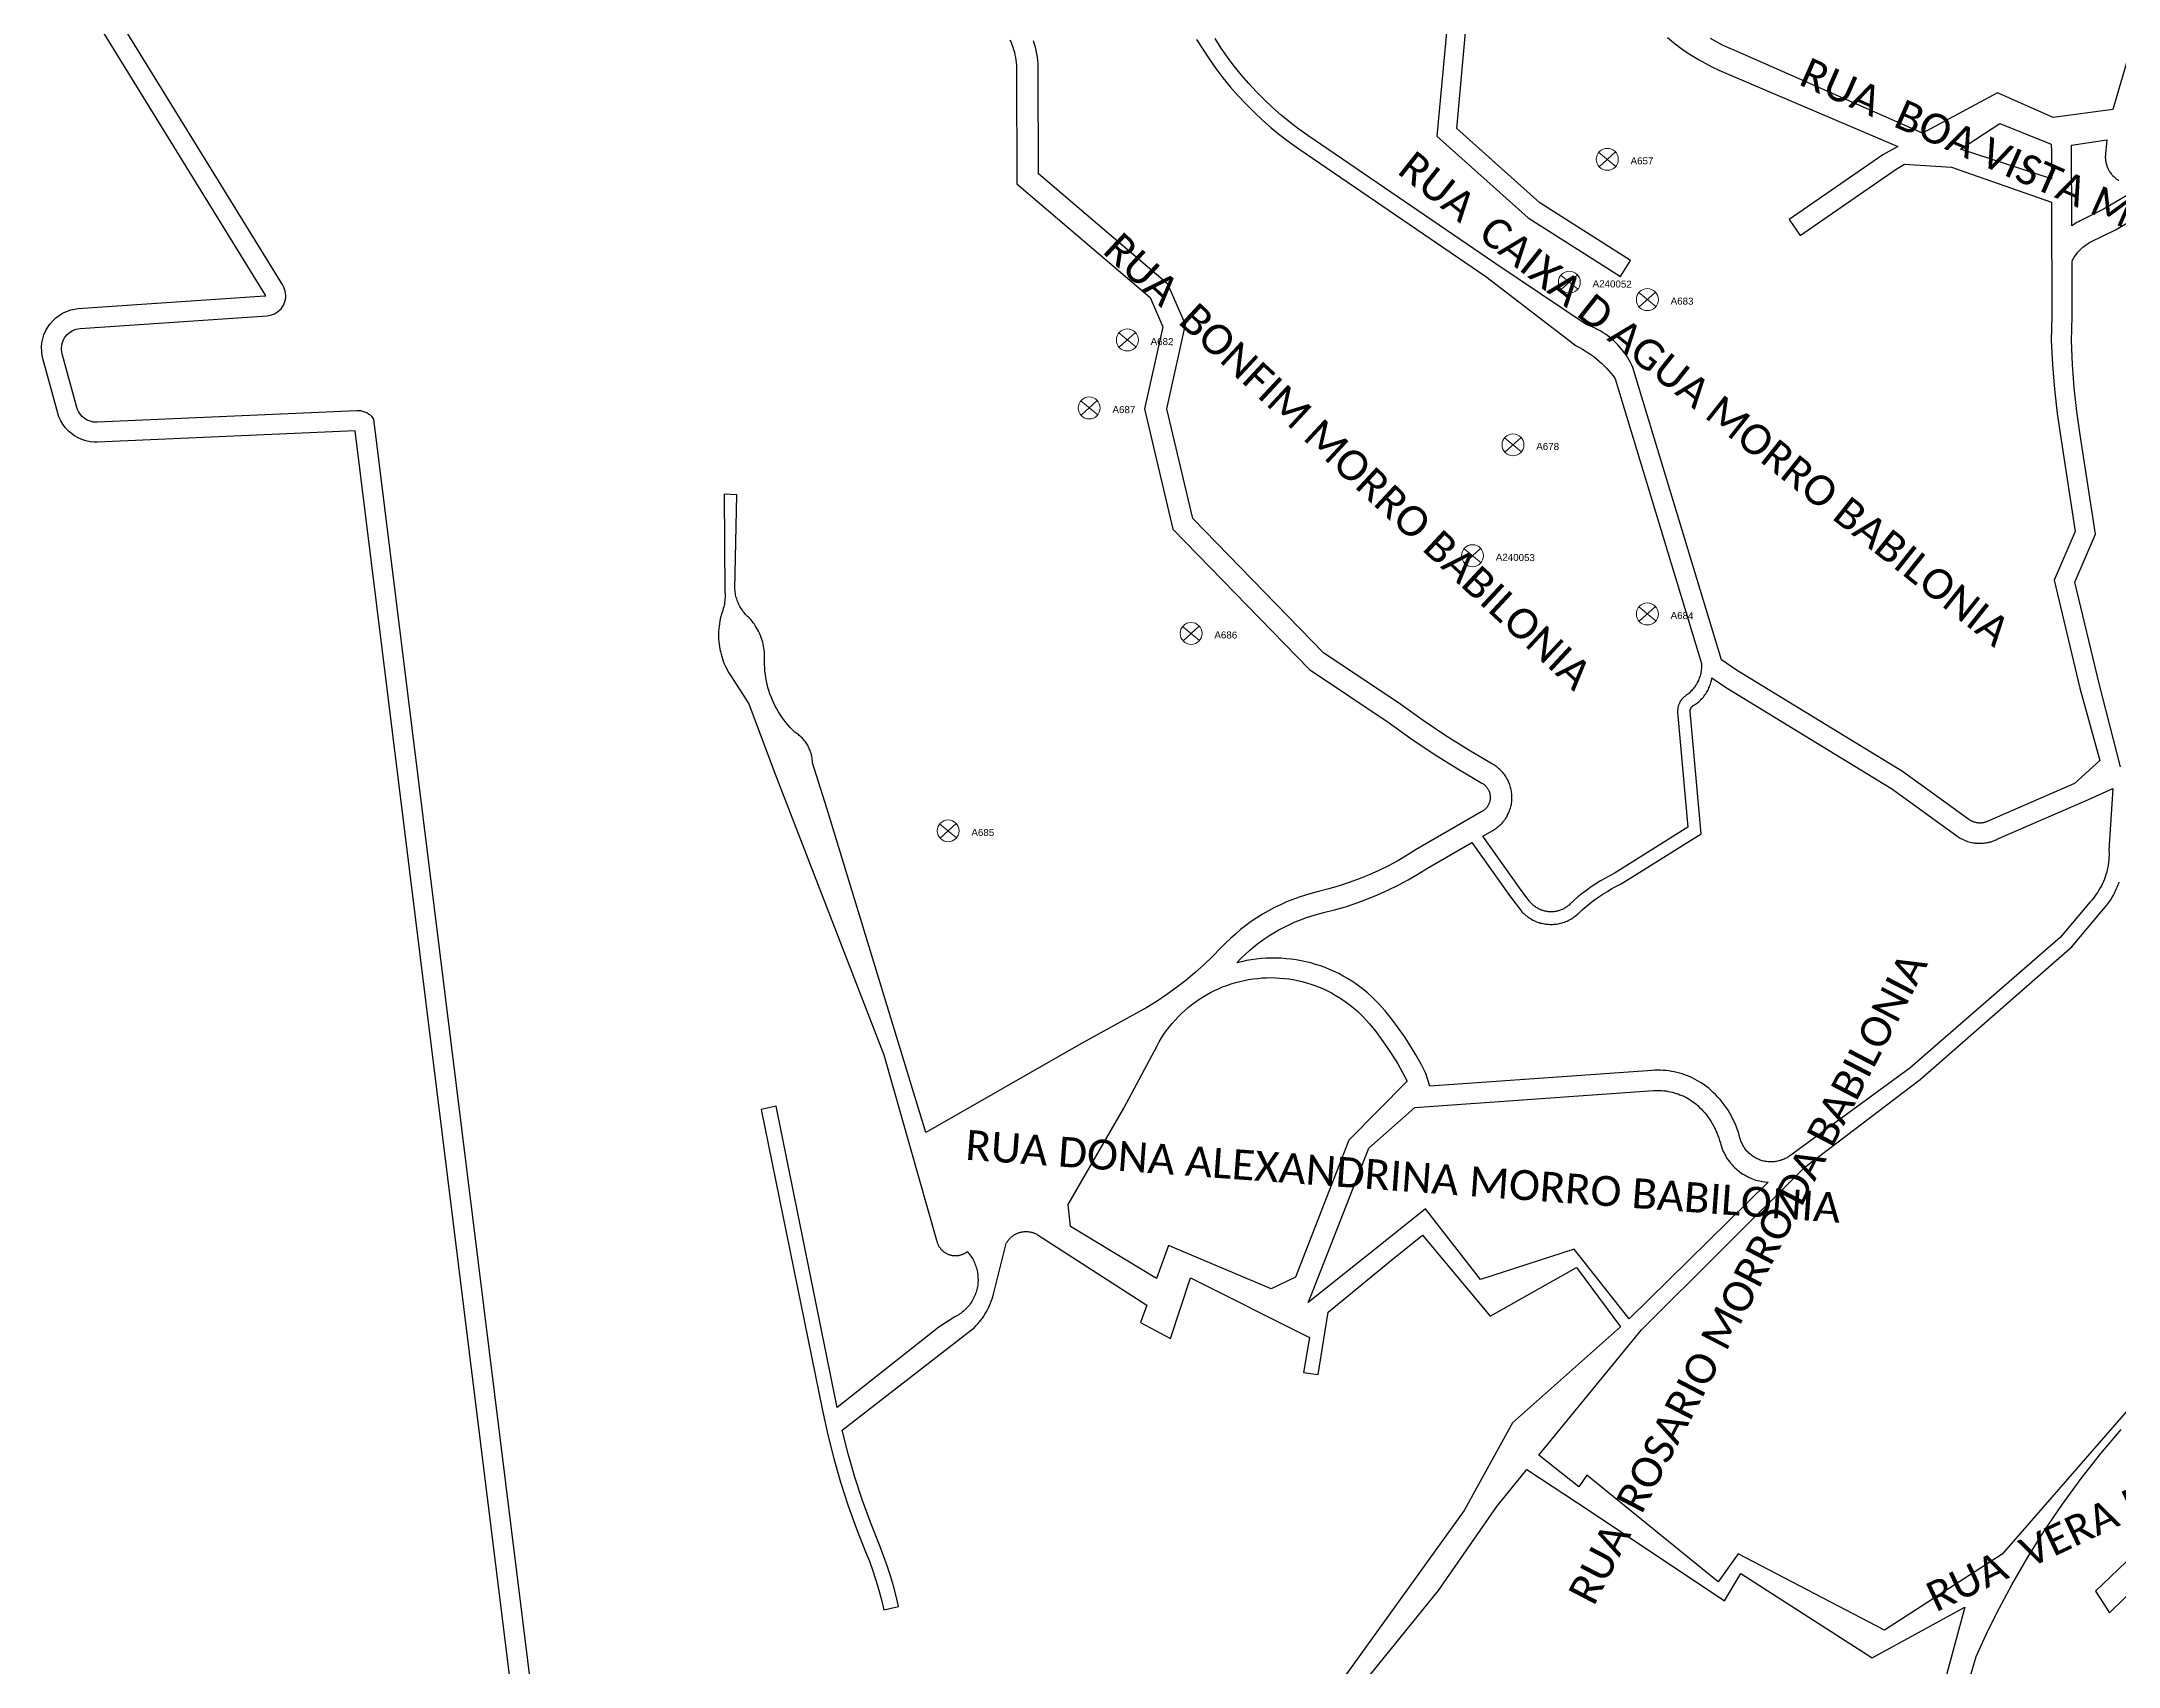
# Model space of a CAD drawing. Header units: millimetres. Extents: x 676447 to 689606, y 7455628 to 7463967.
# Drawn here: x 687349.7 to 687557.6, y 7459636 to 7459798.7 of the extents above; entities that cross this region are included whole.
import ezdxf

# ---------------------------------------------------------------- set-up
doc = ezdxf.new("R2010")
doc.units = ezdxf.units.MM
doc.header["$LTSCALE"] = 0.1
doc.header["$MEASUREMENT"] = 0
doc.linetypes.add('PHANTOM2', pattern=[1.25, 0.625, -0.125, 0.125, -0.125, 0.125, -0.125])
doc.layers.add('10.4-Postes', color=1, linetype='Continuous', lineweight=0)
for name, color, linetype in [('LEGENDAS_INFRAESTRUTURAS', 7, 'Continuous'), ('MUB_MEIOFIO', 7, 'Continuous'), ('MUB_QUADRAS', 7, 'Continuous'), ('MUB_SEGMENTO', 7, 'Continuous'), ('NOS_DE_INFRAESTRUTURA', 7, 'Continuous')]:
    doc.layers.add(name, color=color, linetype=linetype)
doc.styles.add('Legend', font='calibri.ttf')
doc.styles.get("Standard").update_dxf_attribs({"font": 'arial.ttf'})

# ---------------------------------------------------------------- blocks, each defined once
blk = doc.blocks.new('PTPT')
at = {"layer": '10.4-Postes', "color": 1, "linetype": 'PHANTOM2'}
for points in [[(-0.0000079, 0.0000104), (0.0000075, -0.000002)], [(0.000007, 0.0000109), (-0.0000074, -0.0000025)]]:
    blk.add_lwpolyline(points, dxfattribs=at)
at = {"layer": '10.4-Postes', "color": 1}
blk.add_circle((-0.0000002, 0.0000042), 0.00000987, dxfattribs=at)

msp = doc.modelspace()

# ---------------------------------------------------------------- linework, layer by layer
at = {"layer": 'MUB_MEIOFIO', "linetype": 'Continuous'}
msp.add_lwpolyline([(687409.43, 7459531.34), (687381.12, 7459759.72), (687355.33, 7459758.58), (687355, 7459758.58), (687354.6, 7459758.62), (687354.16, 7459758.71), (687353.77, 7459758.84), (687353.39, 7459759.01), (687353.02, 7459759.23), (687352.71, 7459759.45), (687352.4, 7459759.72), (687352.09, 7459760.05), (687351.86, 7459760.38), (687351.66, 7459760.71), (687351.46, 7459761.13), (687351.35, 7459761.5), (687349.86, 7459766.96), (687349.78, 7459767.3), (687349.74, 7459767.67), (687349.73, 7459768.08), (687349.77, 7459768.52), (687349.84, 7459768.93), (687349.97, 7459769.33), (687350.15, 7459769.75), (687350.35, 7459770.1), (687350.57, 7459770.41), (687350.85, 7459770.74), (687351.16, 7459771.03), (687351.49, 7459771.28), (687351.84, 7459771.49), (687352.22, 7459771.67), (687352.66, 7459771.83), (687353.05, 7459771.9), (687353.37, 7459771.95), (687372.09, 7459773.23), (687372.14, 7459773.24), (687372.16, 7459773.24), (687372.17, 7459773.24), (687372.16, 7459773.26), (687372.14, 7459773.3), (687350.51, 7459808.42)], dxfattribs=at)
at = {"layer": 'MUB_QUADRAS', "linetype": 'Continuous'}
for points in [[(687411.6, 7459530.1), (687382.99, 7459760.9), (687382.93, 7459760.98), (687382.79, 7459761.14), (687382.64, 7459761.28), (687382.47, 7459761.4), (687382.29, 7459761.51), (687382.1, 7459761.6), (687381.9, 7459761.66), (687381.7, 7459761.71), (687381.49, 7459761.73), (687381.28, 7459761.73), (687355.29, 7459760.58), (687355.1, 7459760.58), (687354.89, 7459760.6), (687354.69, 7459760.64), (687354.49, 7459760.71), (687354.3, 7459760.79), (687354.12, 7459760.9), (687353.95, 7459761.02), (687353.79, 7459761.16), (687353.65, 7459761.31), (687353.53, 7459761.48), (687353.42, 7459761.66), (687353.33, 7459761.85), (687353.27, 7459762.05), (687351.8, 7459767.44), (687351.76, 7459767.62), (687351.74, 7459767.82), (687351.73, 7459768.03), (687351.75, 7459768.24), (687351.79, 7459768.45), (687351.85, 7459768.65), (687351.93, 7459768.84), (687352.04, 7459769.02), (687352.16, 7459769.2), (687352.29, 7459769.35), (687352.45, 7459769.5), (687352.61, 7459769.62), (687352.79, 7459769.73), (687352.98, 7459769.82), (687353.18, 7459769.89), (687353.39, 7459769.93), (687353.59, 7459769.96), (687372.31, 7459771.24), (687372.44, 7459771.26), (687372.64, 7459771.29), (687372.84, 7459771.35), (687373.04, 7459771.44), (687373.22, 7459771.54), (687373.39, 7459771.65), (687373.55, 7459771.79), (687373.7, 7459771.94), (687373.82, 7459772.11), (687373.93, 7459772.29), (687374.02, 7459772.48), (687374.09, 7459772.67), (687374.14, 7459772.88), (687374.17, 7459773.09), (687374.17, 7459773.3), (687374.15, 7459773.5), (687374.12, 7459773.71), (687374.06, 7459773.91), (687373.98, 7459774.1), (687373.88, 7459774.29), (687352.19, 7459809.5)], [(687490.52, 7459801.38), (687489.4, 7459789.22), (687498.54, 7459781.03), (687507.77, 7459775.16), (687508.78, 7459776.76), (687499.69, 7459782.54), (687491.38, 7459789.99), (687492.37, 7459800.74)], [(687446.66, 7459798.87), (687446.77, 7459798.63), (687446.86, 7459798.38), (687446.95, 7459798.13), (687447.03, 7459797.88), (687447.1, 7459797.62), (687447.16, 7459797.36), (687447.21, 7459797.1), (687447.25, 7459796.84), (687447.28, 7459796.58), (687447.31, 7459796.31), (687447.32, 7459796.05), (687447.33, 7459795.78), (687447.35, 7459784.45), (687460.69, 7459773.07), (687461.95, 7459770.14), (687460.12, 7459761.91), (687462.97, 7459749.86), (687476.63, 7459735.83), (687484.53, 7459730.56), (687486.8, 7459728.92), (687489.12, 7459727.36), (687491.48, 7459725.87), (687493.9, 7459724.46), (687493.95, 7459724.43), (687493.99, 7459724.4), (687494.04, 7459724.37), (687494.09, 7459724.34), (687494.13, 7459724.3), (687494.18, 7459724.26), (687494.22, 7459724.23), (687494.26, 7459724.19), (687494.3, 7459724.15), (687494.34, 7459724.1), (687494.37, 7459724.06), (687494.41, 7459724.01), (687494.44, 7459723.97), (687494.47, 7459723.92), (687494.5, 7459723.87), (687494.53, 7459723.82), (687494.56, 7459723.77), (687494.58, 7459723.72), (687494.6, 7459723.67), (687494.63, 7459723.62), (687494.65, 7459723.57), (687494.66, 7459723.51), (687494.68, 7459723.46), (687494.69, 7459723.4), (687494.7, 7459723.35), (687494.71, 7459723.29), (687494.72, 7459723.23), (687494.73, 7459723.18), (687494.73, 7459723.12), (687494.74, 7459723.06), (687494.74, 7459723.01), (687494.73, 7459722.95), (687494.73, 7459722.89), (687494.73, 7459722.84), (687494.72, 7459722.78), (687494.71, 7459722.73), (687494.7, 7459722.67), (687494.68, 7459722.62), (687494.67, 7459722.56), (687494.65, 7459722.51), (687494.63, 7459722.45), (687494.61, 7459722.4), (687494.59, 7459722.35), (687494.56, 7459722.3), (687494.54, 7459722.25), (687494.51, 7459722.2), (687494.48, 7459722.15), (687494.45, 7459722.1), (687494.42, 7459722.05), (687494.38, 7459722.01), (687494.35, 7459721.97), (687494.31, 7459721.92), (687494.27, 7459721.88), (687494.23, 7459721.84), (687494.19, 7459721.8), (687494.15, 7459721.77), (687494.1, 7459721.73), (687494.06, 7459721.7), (687494.01, 7459721.66), (687493.96, 7459721.63), (687493.91, 7459721.6), (687487.32, 7459717.8), (687486.41, 7459717.23), (687485.49, 7459716.69), (687484.55, 7459716.18), (687483.6, 7459715.71), (687482.62, 7459715.27), (687481.63, 7459714.87), (687480.63, 7459714.5), (687479.62, 7459714.16), (687478.59, 7459713.87), (687477.56, 7459713.61), (687476.9, 7459713.44), (687476.25, 7459713.25), (687475.61, 7459713.04), (687474.98, 7459712.81), (687474.35, 7459712.56), (687473.74, 7459712.28), (687473.13, 7459711.99), (687472.54, 7459711.67), (687471.95, 7459711.33), (687471.38, 7459710.98), (687470.82, 7459710.6), (687470.28, 7459710.2), (687469.74, 7459709.79), (687469.23, 7459709.35), (687468.73, 7459708.9), (687468.24, 7459708.44), (687467.77, 7459707.95), (687466.94, 7459707.1), (687466.08, 7459706.27), (687465.19, 7459705.48), (687464.28, 7459704.71), (687463.33, 7459703.99), (687462.37, 7459703.29), (687461.38, 7459702.63), (687460.36, 7459702), (687459.33, 7459701.41), (687453.77, 7459698.37), (687438.23, 7459689.48), (687428.33, 7459721.93), (687426.9, 7459726.48), (687426.9, 7459726.61), (687426.89, 7459726.73), (687426.87, 7459726.86), (687426.86, 7459726.98), (687426.83, 7459727.11), (687426.81, 7459727.23), (687426.78, 7459727.35), (687426.74, 7459727.47), (687426.7, 7459727.59), (687426.66, 7459727.71), (687426.61, 7459727.83), (687426.56, 7459727.94), (687426.51, 7459728.06), (687426.45, 7459728.17), (687426.39, 7459728.28), (687426.32, 7459728.39), (687426.25, 7459728.49), (687426.18, 7459728.59), (687426.1, 7459728.69), (687426.02, 7459728.79), (687425.94, 7459728.89), (687425.85, 7459728.98), (687425.76, 7459729.07), (687425.67, 7459729.15), (687425.57, 7459729.23), (687425.48, 7459729.31), (687425.38, 7459729.39), (687425.27, 7459729.46), (687425.17, 7459729.53), (687424.93, 7459729.76), (687424.7, 7459730), (687424.47, 7459730.25), (687424.26, 7459730.5), (687424.05, 7459730.76), (687423.86, 7459731.03), (687423.67, 7459731.31), (687423.49, 7459731.59), (687423.33, 7459731.88), (687423.17, 7459732.17), (687423.02, 7459732.47), (687422.88, 7459732.77), (687422.76, 7459733.08), (687422.64, 7459733.39), (687422.54, 7459733.71), (687422.44, 7459734.02), (687422.36, 7459734.35), (687422.29, 7459734.67), (687422.23, 7459735), (687422.18, 7459735.33), (687422.14, 7459735.66), (687422.11, 7459735.99), (687422.1, 7459736.32), (687422.09, 7459736.65), (687422.1, 7459736.99), (687422.1, 7459737.18), (687422.09, 7459737.38), (687422.08, 7459737.58), (687422.06, 7459737.78), (687422.03, 7459737.97), (687422, 7459738.17), (687421.96, 7459738.36), (687421.91, 7459738.55), (687421.86, 7459738.74), (687421.79, 7459738.93), (687421.73, 7459739.12), (687421.65, 7459739.3), (687421.58, 7459739.48), (687421.49, 7459739.66), (687421.4, 7459739.84), (687421.3, 7459740.01), (687421.2, 7459740.18), (687421.09, 7459740.35), (687420.97, 7459740.51), (687420.85, 7459740.66), (687420.73, 7459740.82), (687420.6, 7459740.97), (687420.49, 7459741.06), (687420.39, 7459741.15), (687420.29, 7459741.25), (687420.2, 7459741.35), (687420.11, 7459741.45), (687420.02, 7459741.56), (687419.93, 7459741.67), (687419.85, 7459741.79), (687419.78, 7459741.9), (687419.7, 7459742.02), (687419.63, 7459742.14), (687419.57, 7459742.26), (687419.51, 7459742.39), (687419.45, 7459742.51), (687419.4, 7459742.64), (687419.35, 7459742.77), (687419.31, 7459742.91), (687419.27, 7459743.04), (687419.23, 7459743.17), (687419.2, 7459743.31), (687419.18, 7459743.45), (687419.16, 7459743.58), (687419.14, 7459743.72), (687419.13, 7459743.86), (687419.31, 7459753.32), (687418.05, 7459753.37), (687418.13, 7459743.54), (687418.14, 7459743.37), (687418.14, 7459743.21), (687418.14, 7459743.05), (687418.13, 7459742.89), (687418.12, 7459742.73), (687418.1, 7459742.57), (687418.08, 7459742.41), (687418.05, 7459742.25), (687418.01, 7459742.1), (687417.97, 7459741.94), (687417.93, 7459741.78), (687417.88, 7459741.63), (687417.8, 7459741.39), (687417.73, 7459741.14), (687417.67, 7459740.9), (687417.62, 7459740.65), (687417.58, 7459740.4), (687417.54, 7459740.15), (687417.52, 7459739.89), (687417.5, 7459739.64), (687417.49, 7459739.38), (687417.49, 7459739.13), (687417.5, 7459738.88), (687417.52, 7459738.62), (687417.54, 7459738.37), (687417.58, 7459738.12), (687417.62, 7459737.87), (687417.68, 7459737.62), (687417.74, 7459737.37), (687417.81, 7459737.13), (687417.89, 7459736.89), (687417.97, 7459736.65), (687418.07, 7459736.41), (687418.17, 7459736.18), (687418.28, 7459735.95), (687418.4, 7459735.72), (687418.53, 7459735.5), (687418.66, 7459735.29), (687420.54, 7459732.39), (687423.06, 7459725.63), (687434.03, 7459697.24), (687439.32, 7459678.7), (687439.33, 7459678.64), (687439.35, 7459678.57), (687439.37, 7459678.51), (687439.39, 7459678.45), (687439.41, 7459678.38), (687439.43, 7459678.32), (687439.46, 7459678.26), (687439.49, 7459678.2), (687439.52, 7459678.14), (687439.55, 7459678.08), (687439.59, 7459678.03), (687439.63, 7459677.97), (687439.66, 7459677.92), (687439.7, 7459677.86), (687439.75, 7459677.81), (687439.79, 7459677.76), (687439.84, 7459677.72), (687439.89, 7459677.67), (687439.93, 7459677.62), (687439.99, 7459677.58), (687440.04, 7459677.54), (687440.09, 7459677.5), (687440.15, 7459677.46), (687440.2, 7459677.43), (687440.26, 7459677.39), (687440.32, 7459677.36), (687440.38, 7459677.33), (687440.44, 7459677.31), (687440.5, 7459677.28), (687440.56, 7459677.26), (687440.63, 7459677.24), (687440.69, 7459677.22), (687440.75, 7459677.2), (687440.82, 7459677.19), (687440.88, 7459677.17), (687440.95, 7459677.16), (687441.02, 7459677.16), (687441.08, 7459677.15), (687441.15, 7459677.15), (687441.22, 7459677.15), (687441.28, 7459677.15), (687441.35, 7459677.15), (687441.42, 7459677.16), (687441.48, 7459677.17), (687441.55, 7459677.18), (687441.61, 7459677.19), (687441.68, 7459677.21), (687441.74, 7459677.23), (687441.8, 7459677.25), (687441.87, 7459677.27), (687441.93, 7459677.29), (687441.99, 7459677.32), (687442.05, 7459677.35), (687442.11, 7459677.38), (687442.17, 7459677.41), (687442.22, 7459677.45), (687442.28, 7459677.48), (687442.33, 7459677.52), (687442.39, 7459677.56), (687442.48, 7459677.45), (687442.57, 7459677.34), (687442.66, 7459677.22), (687442.75, 7459677.1), (687442.83, 7459676.98), (687442.9, 7459676.86), (687442.97, 7459676.73), (687443.04, 7459676.6), (687443.1, 7459676.47), (687443.16, 7459676.34), (687443.21, 7459676.2), (687443.26, 7459676.06), (687443.3, 7459675.93), (687443.34, 7459675.79), (687443.37, 7459675.64), (687443.4, 7459675.5), (687443.42, 7459675.36), (687443.44, 7459675.21), (687443.46, 7459675.07), (687443.46, 7459674.92), (687443.47, 7459674.78), (687443.47, 7459674.63), (687443.46, 7459674.49), (687443.45, 7459674.34), (687443.43, 7459674.2), (687443.41, 7459674.05), (687443.38, 7459673.91), (687443.35, 7459673.77), (687443.31, 7459673.63), (687443.27, 7459673.49), (687443.22, 7459673.35), (687443.17, 7459673.22), (687443.12, 7459673.08), (687443.05, 7459672.95), (687442.99, 7459672.82), (687442.92, 7459672.69), (687442.85, 7459672.57), (687442.77, 7459672.45), (687442.68, 7459672.33), (687442.6, 7459672.21), (687442.51, 7459672.1), (687442.41, 7459671.99), (687442.31, 7459671.88), (687442.21, 7459671.78), (687442.1, 7459671.68), (687442, 7459671.58), (687441.88, 7459671.49), (687441.77, 7459671.4), (687441.65, 7459671.32), (687441.53, 7459671.24), (687441.4, 7459671.16), (687441.28, 7459671.09), (687441.15, 7459671.02), (687439.53, 7459669.99), (687429.38, 7459661.94), (687423.25, 7459692.1), (687421.76, 7459691.79), (687427.89, 7459661.64), (687428.42, 7459659.23), (687429.03, 7459656.84), (687429.71, 7459654.47), (687430.47, 7459652.12), (687431.3, 7459649.8), (687432.21, 7459647.5), (687432.59, 7459646.56), (687432.93, 7459645.61), (687433.25, 7459644.65), (687433.54, 7459643.68), (687433.79, 7459642.7), (687434.02, 7459641.71), (687435.51, 7459642.03), (687435.27, 7459643.06), (687435, 7459644.09), (687434.7, 7459645.1), (687434.37, 7459646.11), (687434.01, 7459647.1), (687433.62, 7459648.09), (687432.72, 7459650.36), (687431.9, 7459652.65), (687431.15, 7459654.98), (687430.48, 7459657.32), (687429.88, 7459659.69), (687443.11, 7459669.97), (687443.28, 7459670.15), (687443.45, 7459670.33), (687443.6, 7459670.51), (687443.75, 7459670.7), (687443.9, 7459670.9), (687444.03, 7459671.1), (687444.16, 7459671.3), (687444.29, 7459671.51), (687444.4, 7459671.73), (687444.51, 7459671.94), (687444.61, 7459672.16), (687444.71, 7459672.38), (687444.79, 7459672.61), (687444.87, 7459672.84), (687444.94, 7459673.07), (687445.01, 7459673.31), (687446.29, 7459678.38), (687446.33, 7459678.45), (687446.37, 7459678.51), (687446.41, 7459678.58), (687446.46, 7459678.64), (687446.5, 7459678.7), (687446.55, 7459678.76), (687446.6, 7459678.82), (687446.65, 7459678.88), (687446.71, 7459678.93), (687446.76, 7459678.98), (687446.82, 7459679.04), (687446.88, 7459679.08), (687446.94, 7459679.13), (687447, 7459679.18), (687447.07, 7459679.22), (687447.13, 7459679.26), (687447.2, 7459679.3), (687447.27, 7459679.33), (687447.34, 7459679.37), (687447.41, 7459679.4), (687447.48, 7459679.42), (687447.55, 7459679.45), (687447.62, 7459679.47), (687447.7, 7459679.49), (687447.77, 7459679.51), (687447.85, 7459679.53), (687447.93, 7459679.54), (687448, 7459679.55), (687448.08, 7459679.56), (687448.15, 7459679.56), (687448.23, 7459679.57), (687448.31, 7459679.57), (687448.39, 7459679.56), (687448.46, 7459679.56), (687448.54, 7459679.55), (687448.62, 7459679.54), (687448.69, 7459679.53), (687448.77, 7459679.51), (687448.84, 7459679.49), (687448.92, 7459679.47), (687448.99, 7459679.45), (687449.06, 7459679.42), (687449.13, 7459679.39), (687449.2, 7459679.36), (687449.27, 7459679.33), (687449.34, 7459679.29), (687449.41, 7459679.25), (687449.47, 7459679.21), (687460.35, 7459672.18), (687459.73, 7459670.46), (687462.72, 7459668.87), (687464.74, 7459674.92), (687476.64, 7459668.96), (687476.06, 7459665.44), (687477.5, 7459665.26), (687478.5, 7459671.49), (687484.87, 7459676.74), (687487.94, 7459679.19), (687494.74, 7459671.1), (687503.38, 7459675.97), (687507.76, 7459670.04), (687496.97, 7459660.43), (687492.11, 7459651.65), (687477.99, 7459631.97)], [(687465.35, 7459798.91), (687465.96, 7459797.92), (687466.6, 7459796.95), (687467.27, 7459796), (687467.97, 7459795.07), (687468.71, 7459794.17), (687469.47, 7459793.29), (687470.26, 7459792.44), (687471.09, 7459791.62), (687471.93, 7459790.82), (687472.81, 7459790.06), (687473.71, 7459789.32), (687474.64, 7459788.62), (687475.59, 7459787.95), (687494.29, 7459775.17), (687503.35, 7459768.22), (687503.66, 7459768.06), (687503.96, 7459767.9), (687504.25, 7459767.73), (687504.54, 7459767.54), (687504.82, 7459767.35), (687505.1, 7459767.15), (687505.37, 7459766.93), (687505.63, 7459766.71), (687505.88, 7459766.48), (687506.13, 7459766.24), (687506.37, 7459766), (687506.6, 7459765.74), (687506.82, 7459765.48), (687507.03, 7459765.21), (687507.23, 7459764.93), (687515.88, 7459736.43), (687515.88, 7459736.31), (687515.89, 7459736.18), (687515.88, 7459736.06), (687515.87, 7459735.94), (687515.86, 7459735.81), (687515.85, 7459735.69), (687515.83, 7459735.56), (687515.8, 7459735.44), (687515.77, 7459735.32), (687515.74, 7459735.2), (687515.7, 7459735.08), (687515.66, 7459734.96), (687515.62, 7459734.85), (687515.57, 7459734.73), (687515.52, 7459734.62), (687515.46, 7459734.51), (687515.4, 7459734.4), (687515.33, 7459734.29), (687515.27, 7459734.19), (687515.2, 7459734.08), (687515.12, 7459733.98), (687515.04, 7459733.89), (687514.96, 7459733.79), (687514.88, 7459733.7), (687514.79, 7459733.61), (687514.7, 7459733.53), (687514.61, 7459733.44), (687514.51, 7459733.36), (687514.41, 7459733.29), (687514.36, 7459733.25), (687514.3, 7459733.21), (687514.25, 7459733.17), (687514.2, 7459733.13), (687514.15, 7459733.09), (687514.1, 7459733.05), (687514.05, 7459733), (687514, 7459732.95), (687513.96, 7459732.9), (687513.91, 7459732.85), (687513.87, 7459732.8), (687513.83, 7459732.75), (687513.8, 7459732.69), (687513.76, 7459732.64), (687513.73, 7459732.58), (687513.7, 7459732.52), (687513.67, 7459732.46), (687513.64, 7459732.4), (687513.62, 7459732.34), (687513.59, 7459732.27), (687513.57, 7459732.21), (687513.55, 7459732.15), (687513.54, 7459732.08), (687513.52, 7459732.02), (687513.51, 7459731.95), (687513.5, 7459731.89), (687513.5, 7459731.82), (687513.49, 7459731.75), (687513.49, 7459731.69), (687513.49, 7459731.62), (687513.49, 7459731.56), (687514.52, 7459720.04), (687507.25, 7459715.47), (687506.75, 7459715.22), (687506.26, 7459714.95), (687505.78, 7459714.68), (687505.3, 7459714.38), (687504.84, 7459714.07), (687504.39, 7459713.75), (687503.95, 7459713.41), (687503.52, 7459713.06), (687503.1, 7459712.69), (687502.69, 7459712.32), (687502.62, 7459712.25), (687502.55, 7459712.19), (687502.48, 7459712.13), (687502.4, 7459712.08), (687502.33, 7459712.02), (687502.25, 7459711.97), (687502.17, 7459711.92), (687502.09, 7459711.88), (687502, 7459711.84), (687501.92, 7459711.8), (687501.83, 7459711.76), (687501.75, 7459711.73), (687501.66, 7459711.7), (687501.57, 7459711.67), (687501.48, 7459711.64), (687501.39, 7459711.62), (687501.29, 7459711.61), (687501.2, 7459711.59), (687501.11, 7459711.58), (687501.02, 7459711.57), (687500.92, 7459711.57), (687500.83, 7459711.56), (687500.74, 7459711.56), (687500.64, 7459711.57), (687500.55, 7459711.58), (687500.46, 7459711.59), (687500.37, 7459711.6), (687500.27, 7459711.62), (687500.18, 7459711.64), (687500.09, 7459711.66), (687500, 7459711.69), (687499.91, 7459711.72), (687499.83, 7459711.75), (687499.74, 7459711.79), (687499.66, 7459711.83), (687499.57, 7459711.87), (687499.49, 7459711.91), (687499.41, 7459711.96), (687499.33, 7459712.01), (687499.25, 7459712.06), (687499.18, 7459712.12), (687499.11, 7459712.18), (687499.03, 7459712.24), (687498.97, 7459712.3), (687498.9, 7459712.37), (687498.83, 7459712.43), (687498.77, 7459712.5), (687498.71, 7459712.57), (687498.66, 7459712.65), (687498.31, 7459713.11), (687497.66, 7459713.96), (687493.99, 7459719.14), (687495, 7459719.72), (687495.11, 7459719.79), (687495.22, 7459719.86), (687495.33, 7459719.93), (687495.44, 7459720.01), (687495.54, 7459720.1), (687495.64, 7459720.18), (687495.74, 7459720.27), (687495.83, 7459720.36), (687495.92, 7459720.46), (687496.01, 7459720.56), (687496.09, 7459720.66), (687496.17, 7459720.77), (687496.25, 7459720.87), (687496.32, 7459720.99), (687496.39, 7459721.1), (687496.45, 7459721.21), (687496.51, 7459721.33), (687496.57, 7459721.45), (687496.62, 7459721.57), (687496.67, 7459721.69), (687496.71, 7459721.82), (687496.75, 7459721.94), (687496.79, 7459722.07), (687496.82, 7459722.2), (687496.85, 7459722.33), (687496.87, 7459722.46), (687496.89, 7459722.59), (687496.9, 7459722.72), (687496.91, 7459722.85), (687496.91, 7459722.98), (687496.91, 7459723.11), (687496.91, 7459723.25), (687496.9, 7459723.38), (687496.88, 7459723.51), (687496.86, 7459723.64), (687496.84, 7459723.77), (687496.81, 7459723.9), (687496.78, 7459724.03), (687496.74, 7459724.15), (687496.7, 7459724.28), (687496.66, 7459724.4), (687496.61, 7459724.52), (687496.55, 7459724.64), (687496.49, 7459724.76), (687496.43, 7459724.88), (687496.37, 7459724.99), (687496.3, 7459725.11), (687496.22, 7459725.21), (687496.15, 7459725.32), (687496.06, 7459725.43), (687495.98, 7459725.53), (687495.89, 7459725.63), (687495.8, 7459725.72), (687495.71, 7459725.81), (687495.61, 7459725.9), (687495.51, 7459725.99), (687495.4, 7459726.07), (687495.3, 7459726.15), (687495.19, 7459726.22), (687495.08, 7459726.29), (687494.96, 7459726.36), (687492.6, 7459727.74), (687490.28, 7459729.2), (687488.01, 7459730.73), (687485.79, 7459732.34), (687478.03, 7459737.51), (687464.95, 7459750.95), (687462.35, 7459761.93), (687464.22, 7459770.36), (687462.48, 7459774.4), (687449.53, 7459785.45), (687449.5, 7459795.79), (687449.5, 7459796.12), (687449.48, 7459796.46), (687449.45, 7459796.79), (687449.41, 7459797.13), (687449.36, 7459797.46), (687449.29, 7459797.79), (687449.22, 7459798.11), (687449.13, 7459798.44), (687449.03, 7459798.76)], [(687550.92, 7459782.61), (687550.92, 7459782.61), (687550.95, 7459771.17), (687550.88, 7459768.79), (687551.02, 7459766.34), (687551.22, 7459763.9), (687551.5, 7459761.46), (687551.84, 7459759.03), (687553.28, 7459749.65), (687551.17, 7459744.76), (687553.76, 7459733.96), (687555.76, 7459726.73), (687553.21, 7459724.42), (687544.7, 7459720.72), (687544.65, 7459720.69), (687544.59, 7459720.66), (687544.53, 7459720.63), (687544.47, 7459720.61), (687544.41, 7459720.58), (687544.35, 7459720.56), (687544.29, 7459720.54), (687544.23, 7459720.52), (687544.17, 7459720.51), (687544.11, 7459720.49), (687544.04, 7459720.48), (687543.98, 7459720.47), (687543.92, 7459720.47), (687543.85, 7459720.46), (687543.79, 7459720.46), (687543.72, 7459720.46), (687543.66, 7459720.46), (687543.6, 7459720.47), (687543.53, 7459720.47), (687543.47, 7459720.48), (687543.4, 7459720.49), (687543.34, 7459720.5), (687543.28, 7459720.52), (687543.22, 7459720.53), (687543.16, 7459720.55), (687543.1, 7459720.58), (687543.04, 7459720.6), (687542.98, 7459720.62), (687542.92, 7459720.65), (687542.86, 7459720.68), (687542.81, 7459720.71), (687542.75, 7459720.74), (687542.7, 7459720.78), (687542.64, 7459720.82), (687535.99, 7459725.62), (687519.39, 7459735.77), (687517.89, 7459736.81), (687509.01, 7459766.05), (687508.9, 7459766.3), (687508.78, 7459766.55), (687508.65, 7459766.78), (687508.51, 7459767.02), (687508.36, 7459767.25), (687508.21, 7459767.47), (687508.05, 7459767.69), (687507.88, 7459767.91), (687507.7, 7459768.11), (687507.52, 7459768.32), (687507.33, 7459768.51), (687507.13, 7459768.7), (687506.93, 7459768.88), (687506.72, 7459769.05), (687506.5, 7459769.22), (687506.28, 7459769.38), (687506.05, 7459769.53), (687505.82, 7459769.68), (687505.59, 7459769.81), (687505.35, 7459769.94), (687505.1, 7459770.06), (687504.85, 7459770.17), (687504.6, 7459770.27), (687504.34, 7459770.36), (687495.19, 7459776.5), (687476.49, 7459789.28), (687475.57, 7459789.93), (687474.68, 7459790.61), (687473.8, 7459791.33), (687472.95, 7459792.07), (687472.13, 7459792.85), (687471.34, 7459793.65), (687470.57, 7459794.48), (687469.83, 7459795.33), (687469.12, 7459796.21), (687468.45, 7459797.11), (687467.8, 7459798.04), (687467.19, 7459798.99)], [(687512.48, 7459799.08), (687513.07, 7459798.6), (687513.67, 7459798.14), (687514.29, 7459797.7), (687514.93, 7459797.28), (687515.58, 7459796.88), (687516.24, 7459796.51), (687516.92, 7459796.15), (687517.61, 7459795.83), (687518.31, 7459795.52), (687535.55, 7459788.18), (687534.02, 7459787.35), (687524.67, 7459780.88), (687525.77, 7459779.26), (687535.36, 7459785.9), (687536.21, 7459786.41), (687540.92, 7459786.12), (687550.92, 7459782.61)], [(687558.82, 7459797.93), (687557.04, 7459791.87), (687551.07, 7459791.1), (687545.51, 7459793.56), (687538.02, 7459789.51), (687519.22, 7459797.78), (687518.6, 7459798.05), (687517.99, 7459798.34), (687517.39, 7459798.65), (687516.8, 7459798.98)], [(687550.91, 7459784.93), (687550.91, 7459784.93), (687541.81, 7459787.93), (687545.73, 7459790.49), (687550.87, 7459788.43), (687550.9, 7459787.64), (687550.91, 7459784.93)], [(687552.96, 7459780.24), (687552.93, 7459788.3), (687556.47, 7459788.86), (687556.32, 7459787.45), (687556.31, 7459787.36), (687556.31, 7459787.26), (687556.3, 7459787.16), (687556.3, 7459787.07), (687556.31, 7459786.97), (687556.32, 7459786.87), (687556.33, 7459786.78), (687556.34, 7459786.68), (687556.36, 7459786.59), (687556.38, 7459786.49), (687556.41, 7459786.4), (687556.44, 7459786.31), (687556.47, 7459786.22), (687556.5, 7459786.13), (687556.54, 7459786.04), (687556.58, 7459785.95), (687556.62, 7459785.86), (687556.67, 7459785.78), (687556.72, 7459785.7), (687556.77, 7459785.62), (687556.82, 7459785.54), (687556.88, 7459785.46), (687556.94, 7459785.38), (687557, 7459785.31), (687557.07, 7459785.24), (687557.14, 7459785.17), (687557.21, 7459785.11), (687557.28, 7459785.04), (687557.35, 7459784.98), (687557.43, 7459784.92), (687557.51, 7459784.87), (687557.59, 7459784.81), (687557.67, 7459784.76)], [(687560.38, 7459784.4), (687556.18, 7459781.93), (687553.8, 7459780.74), (687553.62, 7459780.65), (687553.45, 7459780.56), (687553.28, 7459780.46), (687553.12, 7459780.35), (687552.96, 7459780.24), (687552.96, 7459780.24)], [(687557.82, 7459726.08), (687555.68, 7459734.44), (687553.24, 7459744.58), (687555.32, 7459749.39), (687553.79, 7459759.33), (687553.46, 7459761.67), (687553.2, 7459764.02), (687553.02, 7459766.37), (687552.91, 7459768.73), (687552.99, 7459771.14), (687552.97, 7459776.66), (687553.03, 7459776.79), (687553.09, 7459776.91), (687553.16, 7459777.03), (687553.23, 7459777.15), (687553.31, 7459777.27), (687553.39, 7459777.38), (687553.47, 7459777.49), (687553.56, 7459777.6), (687553.65, 7459777.71), (687553.74, 7459777.81), (687553.84, 7459777.91), (687553.94, 7459778), (687554.05, 7459778.09), (687554.15, 7459778.18), (687554.27, 7459778.27), (687554.38, 7459778.35), (687554.49, 7459778.42), (687554.61, 7459778.49), (687554.73, 7459778.56), (687554.86, 7459778.63), (687557.31, 7459779.85), (687561.12, 7459782.08)], [(687534.83, 7459723.95), (687534.8, 7459723.97), (687541.45, 7459719.17), (687541.56, 7459719.09), (687541.67, 7459719.02), (687541.79, 7459718.95), (687541.9, 7459718.89), (687542.02, 7459718.83), (687542.14, 7459718.77), (687542.27, 7459718.72), (687542.39, 7459718.67), (687542.52, 7459718.62), (687542.64, 7459718.59), (687542.77, 7459718.55), (687542.9, 7459718.52), (687543.03, 7459718.49), (687543.16, 7459718.47), (687543.29, 7459718.45), (687543.43, 7459718.44), (687543.56, 7459718.43), (687543.69, 7459718.43), (687543.82, 7459718.43), (687543.96, 7459718.43), (687544.09, 7459718.44), (687544.22, 7459718.46), (687544.35, 7459718.47), (687544.48, 7459718.5), (687544.61, 7459718.52), (687544.74, 7459718.56), (687544.87, 7459718.59), (687545, 7459718.63), (687545.12, 7459718.68), (687545.25, 7459718.73), (687545.37, 7459718.78), (687545.49, 7459718.84), (687545.61, 7459718.9), (687554.33, 7459722.69), (687557.05, 7459723.93), (687556.67, 7459717.75), (687556.68, 7459717.5), (687556.68, 7459717.25), (687556.67, 7459717.01), (687556.65, 7459716.76), (687556.63, 7459716.52), (687556.59, 7459716.27), (687556.55, 7459716.03), (687556.5, 7459715.79), (687556.44, 7459715.55), (687556.37, 7459715.31), (687556.3, 7459715.08), (687556.21, 7459714.85), (687556.12, 7459714.62), (687556.02, 7459714.39), (687555.91, 7459714.17), (687555.8, 7459713.96), (687555.67, 7459713.74), (687555.54, 7459713.53), (687555.4, 7459713.33), (687555.26, 7459713.13), (687555.11, 7459712.94), (687554.95, 7459712.75), (687554.78, 7459712.57), (687551.78, 7459708.99), (687536.73, 7459695.93), (687524.82, 7459687.21), (687524.73, 7459687.14), (687524.64, 7459687.08), (687524.54, 7459687.02), (687524.45, 7459686.96), (687524.35, 7459686.91), (687524.25, 7459686.86), (687524.15, 7459686.81), (687524.05, 7459686.77), (687523.94, 7459686.73), (687523.84, 7459686.69), (687523.73, 7459686.66), (687523.62, 7459686.63), (687523.51, 7459686.6), (687523.4, 7459686.58), (687523.29, 7459686.56), (687523.18, 7459686.55), (687523.07, 7459686.54), (687522.96, 7459686.53), (687522.85, 7459686.53), (687522.74, 7459686.53), (687522.63, 7459686.54), (687522.51, 7459686.55), (687522.4, 7459686.56), (687522.29, 7459686.58), (687522.18, 7459686.6), (687522.08, 7459686.62), (687521.97, 7459686.65), (687521.86, 7459686.68), (687521.75, 7459686.72), (687521.65, 7459686.76), (687521.55, 7459686.8), (687521.45, 7459686.85), (687521.35, 7459686.9), (687521.25, 7459686.95), (687521.15, 7459687.01), (687521.06, 7459687.07), (687520.97, 7459687.14), (687520.88, 7459687.2), (687520.79, 7459687.27), (687520.71, 7459687.34), (687520.62, 7459687.42), (687520.54, 7459687.5), (687520.47, 7459687.58), (687520.39, 7459687.66), (687520.32, 7459687.75), (687520.26, 7459687.84), (687520.19, 7459687.93), (687520.13, 7459688.02), (687520.07, 7459688.12), (687520.02, 7459688.22), (687519.97, 7459688.31), (687519.92, 7459688.42), (687519.87, 7459688.52), (687519.83, 7459688.62), (687519.8, 7459688.73), (687519.76, 7459688.83), (687519.73, 7459688.94), (687519.64, 7459689.26), (687519.54, 7459689.58), (687519.43, 7459689.9), (687519.31, 7459690.21), (687519.18, 7459690.52), (687519.03, 7459690.82), (687518.88, 7459691.12), (687518.71, 7459691.41), (687518.54, 7459691.7), (687518.35, 7459691.98), (687518.16, 7459692.25), (687517.96, 7459692.51), (687517.74, 7459692.77), (687517.52, 7459693.02), (687517.29, 7459693.27), (687517.05, 7459693.5), (687516.85, 7459693.69), (687516.64, 7459693.87), (687516.42, 7459694.05), (687516.19, 7459694.21), (687515.97, 7459694.37), (687515.73, 7459694.52), (687515.49, 7459694.66), (687515.25, 7459694.8), (687515, 7459694.92), (687514.74, 7459695.04), (687514.49, 7459695.15), (687514.23, 7459695.25), (687513.96, 7459695.34), (687513.7, 7459695.42), (687513.43, 7459695.49), (687513.15, 7459695.55), (687512.88, 7459695.6), (687512.6, 7459695.65), (687512.33, 7459695.68), (687512.05, 7459695.7), (687511.77, 7459695.72), (687511.49, 7459695.72), (687511.21, 7459695.72), (687510.94, 7459695.7), (687488.68, 7459694.12), (687488.3, 7459695.37), (687487.81, 7459696.32), (687487.29, 7459697.26), (687486.73, 7459698.18), (687486.15, 7459699.08), (687485.53, 7459699.96), (687484.89, 7459700.81), (687484.21, 7459701.65), (687483.89, 7459702.03), (687483.55, 7459702.4), (687483.2, 7459702.76), (687482.84, 7459703.1), (687482.47, 7459703.44), (687482.08, 7459703.76), (687481.69, 7459704.06), (687481.28, 7459704.35), (687480.87, 7459704.63), (687480.44, 7459704.9), (687480.01, 7459705.14), (687479.57, 7459705.38), (687479.12, 7459705.6), (687478.66, 7459705.8), (687478.2, 7459705.99), (687477.73, 7459706.16), (687477.25, 7459706.31), (687476.77, 7459706.45), (687476.29, 7459706.57), (687475.8, 7459706.67), (687475.31, 7459706.76), (687474.81, 7459706.83), (687474.31, 7459706.88), (687473.81, 7459706.92), (687473.32, 7459706.94), (687472.82, 7459706.94), (687472.32, 7459706.92), (687471.82, 7459706.89), (687471.32, 7459706.84), (687470.82, 7459706.77), (687470.33, 7459706.69), (687469.84, 7459706.58), (687469.36, 7459706.47), (687469.77, 7459706.9), (687470.21, 7459707.31), (687470.65, 7459707.71), (687471.11, 7459708.1), (687471.58, 7459708.46), (687472.07, 7459708.82), (687472.57, 7459709.15), (687473.07, 7459709.47), (687473.59, 7459709.77), (687474.12, 7459710.05), (687474.66, 7459710.31), (687475.21, 7459710.56), (687475.76, 7459710.78), (687476.33, 7459710.99), (687476.89, 7459711.17), (687477.47, 7459711.34), (687478.05, 7459711.49), (687479.15, 7459711.77), (687480.25, 7459712.08), (687481.33, 7459712.44), (687482.4, 7459712.83), (687483.45, 7459713.26), (687484.49, 7459713.73), (687485.51, 7459714.23), (687486.51, 7459714.77), (687487.5, 7459715.34), (687488.46, 7459715.94), (687492.89, 7459718.5), (687496.65, 7459713.21), (687497.31, 7459712.36), (687497.65, 7459711.9), (687497.73, 7459711.79), (687497.82, 7459711.68), (687497.91, 7459711.58), (687498.01, 7459711.48), (687498.1, 7459711.39), (687498.2, 7459711.29), (687498.31, 7459711.21), (687498.42, 7459711.12), (687498.53, 7459711.04), (687498.64, 7459710.96), (687498.75, 7459710.89), (687498.87, 7459710.82), (687498.99, 7459710.75), (687499.11, 7459710.69), (687499.24, 7459710.64), (687499.37, 7459710.58), (687499.49, 7459710.54), (687499.62, 7459710.49), (687499.75, 7459710.45), (687499.89, 7459710.42), (687500.02, 7459710.39), (687500.15, 7459710.36), (687500.29, 7459710.34), (687500.43, 7459710.33), (687500.56, 7459710.32), (687500.7, 7459710.31), (687500.84, 7459710.31), (687500.97, 7459710.31), (687501.11, 7459710.32), (687501.25, 7459710.33), (687501.38, 7459710.35), (687501.52, 7459710.37), (687501.65, 7459710.4), (687501.78, 7459710.43), (687501.92, 7459710.46), (687502.05, 7459710.5), (687502.18, 7459710.55), (687502.3, 7459710.6), (687502.43, 7459710.65), (687502.55, 7459710.71), (687502.68, 7459710.77), (687502.79, 7459710.84), (687502.91, 7459710.91), (687503.03, 7459710.98), (687503.14, 7459711.06), (687503.25, 7459711.14), (687503.36, 7459711.23), (687503.46, 7459711.32), (687503.56, 7459711.41), (687503.94, 7459711.76), (687504.34, 7459712.11), (687504.74, 7459712.44), (687505.16, 7459712.76), (687505.59, 7459713.06), (687506.02, 7459713.35), (687506.47, 7459713.62), (687506.92, 7459713.89), (687507.38, 7459714.13), (687507.85, 7459714.36), (687515.84, 7459719.38), (687514.74, 7459731.64), (687514.74, 7459731.66), (687514.74, 7459731.68), (687514.75, 7459731.7), (687514.75, 7459731.72), (687514.75, 7459731.75), (687514.75, 7459731.77), (687514.76, 7459731.79), (687514.76, 7459731.81), (687514.77, 7459731.83), (687514.78, 7459731.85), (687514.78, 7459731.87), (687514.79, 7459731.9), (687514.8, 7459731.92), (687514.81, 7459731.94), (687514.82, 7459731.96), (687514.83, 7459731.97), (687514.84, 7459731.99), (687514.85, 7459732.01), (687514.87, 7459732.03), (687514.88, 7459732.05), (687514.89, 7459732.07), (687514.91, 7459732.08), (687514.92, 7459732.1), (687514.94, 7459732.11), (687514.95, 7459732.13), (687514.97, 7459732.14), (687514.99, 7459732.16), (687515.01, 7459732.17), (687515.02, 7459732.19), (687515.04, 7459732.2), (687515.06, 7459732.21), (687515.17, 7459732.28), (687515.28, 7459732.35), (687515.39, 7459732.43), (687515.5, 7459732.51), (687515.6, 7459732.6), (687515.7, 7459732.69), (687515.8, 7459732.78), (687515.89, 7459732.88), (687515.98, 7459732.97), (687516.07, 7459733.07), (687516.15, 7459733.18), (687516.23, 7459733.29), (687516.31, 7459733.4), (687516.38, 7459733.51), (687516.45, 7459733.62), (687516.51, 7459733.74), (687516.58, 7459733.86), (687516.63, 7459733.98), (687516.68, 7459734.1), (687516.73, 7459734.23), (687516.78, 7459734.35), (687516.82, 7459734.48), (687516.85, 7459734.61), (687516.88, 7459734.74), (687516.91, 7459734.87), (687516.93, 7459735), (687518.28, 7459734.07), (687534.83, 7459723.95)], [(687552.97, 7459708.09), (687552.92, 7459708.03), (687555.9, 7459711.57), (687556.1, 7459711.79), (687556.29, 7459712.02), (687556.47, 7459712.25), (687556.64, 7459712.49), (687556.81, 7459712.73), (687556.96, 7459712.98), (687557.11, 7459713.23), (687557.25, 7459713.49), (687557.37, 7459713.76), (687557.49, 7459714.03), (687557.6, 7459714.3), (687557.71, 7459714.57)], [(687564.68, 7459668.77), (687545.98, 7459647.26), (687534.2, 7459639.66), (687519.55, 7459647.29), (687517.55, 7459644.5), (687504.39, 7459655.18), (687503.61, 7459654.01), (687499.59, 7459657.17), (687509.88, 7459669.71), (687526.22, 7459686.01), (687537.76, 7459694.79), (687552.97, 7459708.09)], [(687461.34, 7459674.87), (687452.73, 7459680.08), (687452.5, 7459682.26), (687458.05, 7459691.93), (687461.38, 7459698.16), (687461.6, 7459698.55), (687461.83, 7459698.94), (687462.08, 7459699.32), (687462.34, 7459699.68), (687462.61, 7459700.04), (687462.89, 7459700.39), (687463.19, 7459700.73), (687463.5, 7459701.06), (687463.82, 7459701.38), (687464.15, 7459701.68), (687464.49, 7459701.98), (687464.84, 7459702.26), (687465.2, 7459702.53), (687465.57, 7459702.79), (687465.95, 7459703.03), (687466.33, 7459703.26), (687466.73, 7459703.48), (687467.13, 7459703.68), (687467.54, 7459703.87), (687467.95, 7459704.05), (687468.37, 7459704.21), (687468.8, 7459704.35), (687469.23, 7459704.48), (687469.66, 7459704.6), (687470.1, 7459704.7), (687470.54, 7459704.78), (687470.99, 7459704.85), (687471.44, 7459704.91), (687471.88, 7459704.95), (687472.33, 7459704.97), (687472.78, 7459704.98), (687473.23, 7459704.97), (687473.68, 7459704.94), (687474.13, 7459704.9), (687474.58, 7459704.85), (687475.02, 7459704.78), (687475.46, 7459704.69), (687475.9, 7459704.59), (687476.34, 7459704.47), (687476.77, 7459704.34), (687477.19, 7459704.19), (687477.61, 7459704.03), (687478.03, 7459703.85), (687478.43, 7459703.66), (687478.84, 7459703.45), (687479.23, 7459703.23), (687479.61, 7459703), (687479.99, 7459702.76), (687480.36, 7459702.5), (687480.72, 7459702.23), (687481.07, 7459701.94), (687481.41, 7459701.65), (687481.74, 7459701.34), (687482.05, 7459701.02), (687482.36, 7459700.69), (687482.65, 7459700.35), (687483.27, 7459699.59), (687483.86, 7459698.8), (687484.43, 7459698), (687484.96, 7459697.18), (687485.47, 7459696.34), (687485.96, 7459695.49), (687486.41, 7459694.62), (687480.59, 7459688.7), (687475.23, 7459675), (687472.81, 7459673.82), (687462.54, 7459678.16), (687461.34, 7459674.87), (687461.34, 7459674.87)], [(687476.51, 7459672.45), (687476.51, 7459672.45), (687476.85, 7459673.26), (687482.57, 7459687.92), (687487.2, 7459691.99), (687511.08, 7459693.68), (687511.29, 7459693.69), (687511.5, 7459693.69), (687511.7, 7459693.69), (687511.91, 7459693.68), (687512.12, 7459693.66), (687512.33, 7459693.64), (687512.53, 7459693.6), (687512.74, 7459693.56), (687512.94, 7459693.52), (687513.14, 7459693.46), (687513.34, 7459693.4), (687513.54, 7459693.34), (687513.73, 7459693.26), (687513.93, 7459693.18), (687514.12, 7459693.1), (687514.3, 7459693), (687514.49, 7459692.9), (687514.66, 7459692.8), (687514.84, 7459692.68), (687515.01, 7459692.56), (687515.18, 7459692.44), (687515.34, 7459692.31), (687515.5, 7459692.17), (687515.65, 7459692.03), (687515.84, 7459691.85), (687516.02, 7459691.66), (687516.2, 7459691.46), (687516.37, 7459691.25), (687516.53, 7459691.04), (687516.68, 7459690.83), (687516.83, 7459690.61), (687516.96, 7459690.38), (687517.09, 7459690.15), (687517.21, 7459689.92), (687517.33, 7459689.68), (687517.43, 7459689.44), (687517.53, 7459689.19), (687517.62, 7459688.94), (687517.7, 7459688.69), (687517.77, 7459688.43), (687517.82, 7459688.26), (687517.87, 7459688.09), (687517.93, 7459687.92), (687517.99, 7459687.76), (687518.06, 7459687.59), (687518.14, 7459687.43), (687518.22, 7459687.27), (687518.31, 7459687.11), (687518.4, 7459686.96), (687518.5, 7459686.81), (687518.6, 7459686.66), (687518.71, 7459686.52), (687518.82, 7459686.38), (687518.94, 7459686.24), (687519.06, 7459686.11), (687519.19, 7459685.99), (687519.32, 7459685.86), (687519.45, 7459685.74), (687519.59, 7459685.63), (687519.73, 7459685.52), (687519.88, 7459685.42), (687520.03, 7459685.32), (687520.18, 7459685.23), (687520.34, 7459685.14), (687520.5, 7459685.06), (687520.66, 7459684.98), (687520.82, 7459684.91), (687520.99, 7459684.84), (687521.16, 7459684.78), (687521.33, 7459684.72), (687521.5, 7459684.68), (687521.68, 7459684.63), (687521.85, 7459684.6), (687522.03, 7459684.57), (687522.21, 7459684.54), (687522.38, 7459684.52), (687522.56, 7459684.51), (687508.65, 7459670.83), (687503.14, 7459677.81), (687493.76, 7459674.78), (687488.24, 7459681.83), (687483.71, 7459678.2), (687476.51, 7459672.45)], [(687537.54, 7459617.2), (687543.37, 7459637.04), (687544.38, 7459639.24), (687545.46, 7459641.41), (687546.95, 7459644.21), (687548.55, 7459646.96), (687550.23, 7459649.64), (687552.02, 7459652.27), (687553.89, 7459654.83), (687555.85, 7459657.33), (687557.9, 7459659.75)], [(687479.33, 7459630.98), (687489.56, 7459643.63), (687495.38, 7459652.04), (687498.4, 7459655.73), (687504.75, 7459651.58), (687518.19, 7459642.61), (687519.83, 7459645.33), (687532.95, 7459636.9), (687542.24, 7459641.96), (687535.7, 7459617.83)], [(687559.12, 7459647.19), (687555.32, 7459643.56), (687556.73, 7459641.4), (687559.83, 7459644.42)]]:
    msp.add_lwpolyline(points, dxfattribs=at)

# ---------------------------------------------------------------- block references
at = {"layer": 'NOS_DE_INFRAESTRUTURA', "color": 1}
for p, xscale, yscale, zscale, rotation in [((687506.47, 7459786.43), 111319.4907932735, 111319.4907932735, 111319.4907932735, 359.2863759896597), ((687502.67, 7459774.13), 111319.4907932736, 111319.4907932736, 111319.4907932736, 359.286386580323), ((687510.48, 7459772.39), 111319.4907932736, 111319.4907932736, 111319.4907932736, 359.2863563681333), ((687458.43, 7459768.35), 111319.4907932736, 111319.4907932736, 111319.4907932736, 359.2865530545276), ((687454.61, 7459761.54), 111319.4907932736, 111319.4907932736, 111319.4907932736, 359.2865654453945), ((687497.03, 7459757.85), 111319.4907932735, 111319.4907932735, 111319.4907932735, 359.2864029676034), ((687492.98, 7459746.75), 111319.4907932735, 111319.4907932735, 111319.4907932735, 359.2864148817887), ((687510.48, 7459740.92), 111319.4907932736, 111319.4907932736, 111319.4907932736, 359.2863464877158), ((687464.81, 7459738.97), 111319.4907932736, 111319.4907932736, 111319.4907932736, 359.2865195905035), ((687440.49, 7459719.21), 111319.4907932736, 111319.4907932736, 111319.4907932736, 359.2866058946548)]:
    msp.add_blockref('PTPT', p, dxfattribs=dict(at, xscale=xscale, yscale=yscale, zscale=zscale, rotation=rotation))

# ---------------------------------------------------------------- texts
at = {"layer": 'LEGENDAS_INFRAESTRUTURAS', "color": 1}
for s, rotation, p in [('A657', 359.2864, (687508.78, 7459786.41)), ('A240052', 359.2864, (687504.98, 7459774.1)), ('A683', 359.2863, (687512.79, 7459772.37)), ('A682', 359.2865, (687460.74, 7459768.32)), ('A687', 359.2866, (687456.92, 7459761.51)), ('A678', 359.2864, (687499.34, 7459757.82)), ('A240053', 359.2864, (687495.29, 7459746.72)), ('A684', 359.2863, (687512.79, 7459740.89)), ('A686', 359.2865, (687467.12, 7459738.95)), ('A685', 359.2866, (687442.8, 7459719.18))]:
    msp.add_text(s, height=0.7, rotation=rotation, dxfattribs=at).set_placement(p)
at = {"layer": 'MUB_SEGMENTO', "color": 253, "style": 'Legend'}
for s, rotation, p in [('RUA  BOA VISTA MORRO DA BABILONIA', 336.2029, (687525.48, 7459794.43)), ('RUA  CAIXA D AGUA MORRO BABILONIA', 321.5206, (687485.3, 7459785.58)), ('RUA  BONFIM MORRO BABILONIA', 317.0658, (687455.8, 7459777.61)), ('RUA  ROSARIO MORRO DA BABILONIA', 62.5244, (687505.09, 7459641.98)), ('RUA DONA ALEXANDRINA MORRO BABILONIA', 355.8678, (687442.13, 7459686.76)), ('RUA  VERA MORRO BABILONIA', 25.272, (687539.34, 7459641.43))]:
    msp.add_text(s, height=3, rotation=rotation, dxfattribs=at).set_placement(p)

doc.saveas('drawing.dxf')
